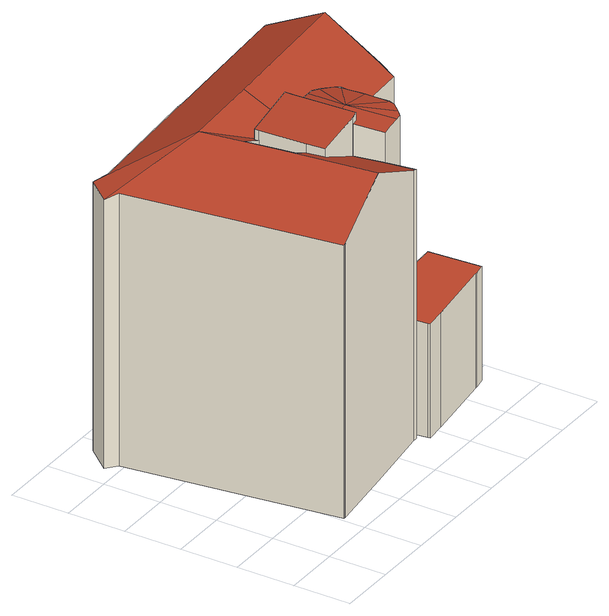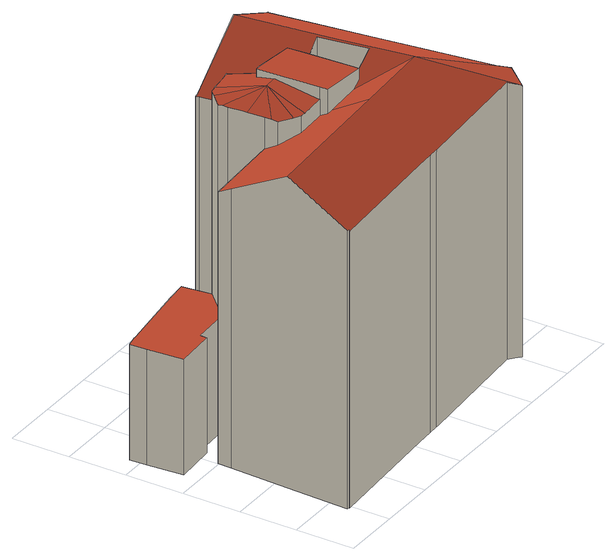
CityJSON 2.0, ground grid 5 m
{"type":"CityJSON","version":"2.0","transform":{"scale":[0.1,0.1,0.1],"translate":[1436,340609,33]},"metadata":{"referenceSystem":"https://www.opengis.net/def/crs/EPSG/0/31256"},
"CityObjects":{
"building1":{"type":"Building","children":["building1-1","building1-2","building1-3","building1-4"]},
"building1-1":{"type":"BuildingPart","attributes":{"Blattnummer":"102081","HoeheDach":"62","HoeheGrund":"36","NiedrigsteTraufeDesGebaeudes":"61","roofType":"PULTDACH","measuredHeight":26.13},"parents":["building1"],"geometry":[{"type":"Solid","lod":"2","boundaries":[[[[0,1,2,3,4,5,6,7]],[[8,9,10,11,12,13,14,15]],[[6,5,8,15]],[[5,4,9,8]],[[4,3,10,9]],[[3,2,11,10]],[[2,1,12,11]],[[1,0,13,12]],[[0,7,14,13]],[[7,6,15,14]]]],"semantics":{"surfaces":[{"type":"RoofSurface","Dachneigung":"82.55","Dachorientierung":"266.71","Flaeche":"29.47"},{"type":"GroundSurface"},{"type":"WallSurface"}],"values":[[0,1,2,2,2,2,2,2,2,2]]}}]},
"building1-2":{"type":"BuildingPart","attributes":{"Blattnummer":"102081","HoeheDach":"61","HoeheGrund":"35","NiedrigsteTraufeDesGebaeudes":"61","roofType":"Sonstiges","measuredHeight":26.54},"parents":["building1"],"geometry":[{"type":"Solid","lod":"2","boundaries":[[[[16,17,18,19]],[[20,21,22,23]],[[24,25,26,27,28,29,30,31,23,22,32,33,34,35,36,37,38,39,40,41,42,43,44,45,46,47]],[[29,28,27,26,48,49,50,51,52,30]],[[17,53,54,36,35,34,33,18]],[[55,56,57,44,43,42,41,40,58,59]],[[25,24,47,46,60,61,62,63,48,26]],[[60,46,45,44,57,64]],[[40,39,38,65,66,58]],[[65,38,37,36,54,67]],[[30,52,68,20,23,31]],[[22,21,19,18,33,32]],[[49,48,63,62,16,50]],[[61,60,64,69,16,62]],[[64,57,56,55,16,69]],[[59,58,66,70,16,55]],[[66,65,67,71,16,70]],[[67,54,53,17,16,71]],[[52,51,50,16,19,21,20,68]]]],"semantics":{"surfaces":[{"type":"RoofSurface","Dachneigung":"80.13","Dachorientierung":"356.68","Flaeche":"6.91"},{"type":"WallSurface"},{"type":"GroundSurface"},{"type":"RoofSurface","Dachneigung":"80.29","Dachorientierung":"149.05","Flaeche":"2.29"},{"type":"RoofSurface","Dachneigung":"78.74","Dachorientierung":"113.8","Flaeche":"3.16"},{"type":"RoofSurface","Dachneigung":"77.54","Dachorientierung":"94.52","Flaeche":"3.29"},{"type":"RoofSurface","Dachneigung":"77.54","Dachorientierung":"78.9","Flaeche":"3.29"},{"type":"RoofSurface","Dachneigung":"78.75","Dachorientierung":"59.61","Flaeche":"3.32"},{"type":"RoofSurface","Dachneigung":"80.3","Dachorientierung":"24.33","Flaeche":"2.37"},{"type":"RoofSurface","Dachneigung":"80.13","Dachorientierung":"176.67","Flaeche":"7.71"}],"values":[[0,1,2,1,1,1,1,1,1,1,1,1,3,4,5,6,7,8,9]]}}]},
"building1-3":{"type":"BuildingPart","attributes":{"Blattnummer":"102081","HoeheDach":"43","HoeheGrund":"33","NiedrigsteTraufeDesGebaeudes":"43","roofType":"FLACHDACH","measuredHeight":10},"parents":["building1"],"geometry":[{"type":"Solid","lod":"2","boundaries":[[[[72,73,74,75,76,77,78,79,80,81,82,83,84]],[[85,86,87,88,89,90,91,92,93,94,95,96,97]],[[95,72,84,96]],[[94,73,72,95]],[[93,74,73,94]],[[92,75,74,93]],[[91,76,75,92]],[[90,77,76,91]],[[89,78,77,90]],[[88,79,78,89]],[[87,80,79,88]],[[86,81,80,87]],[[85,82,81,86]],[[97,83,82,85]],[[96,84,83,97]]]],"semantics":{"surfaces":[{"type":"GroundSurface"},{"type":"RoofSurface","Dachneigung":"90.0","Dachorientierung":"-1.0","Flaeche":"40.8"},{"type":"WallSurface"}],"values":[[0,1,2,2,2,2,2,2,2,2,2,2,2,2,2]]}}]},
"building1-4":{"type":"BuildingPart","attributes":{"Blattnummer":"102081","HoeheDach":"61","HoeheGrund":"34","NiedrigsteTraufeDesGebaeudes":"58","roofType":"SATTELDACH","measuredHeight":27.03},"parents":["building1"],"geometry":[{"type":"Solid","lod":"2","boundaries":[[[[98,99,100,101]],[[102,103,98,104]],[[105,106,107,108,109,110,111,112,103,102]],[[101,100,113,114]],[[115,116,117,118]],[[116,119,120,117]],[[121,122,123,124]],[[122,125,126,123]],[[127,128,129,130]],[[128,131,132,129]],[[131,133,134,132]],[[133,135,136,134]],[[135,137,138,136]],[[137,139,140,138]],[[139,141,142,140]],[[143,144,145,146]],[[147,148,149,150]],[[148,151,152,149]],[[111,110,153,154]],[[110,109,155,153]],[[109,108,156,155]],[[108,107,157,156]],[[107,106,158,157]],[[106,105,159,158]],[[154,153,155,156,157,158,159,160,161,124,123,126,162,130,129,132,134,136,138,140,142,163,118,117,120,164,165,114,113,166,167,168,146,145,169,150,149,152,170]],[[161,160,159,105,102,104,121,124]],[[154,170,152,151,112,111]],[[171,147,150,169,145,144]],[[127,130,162,126,125,172]],[[163,142,141,173,115,118]],[[174,143,146,168,167,175]],[[120,119,176,177,165,164]],[[165,177,101,114]],[[175,167,166,113,100,99]],[[173,141,139,137,135,133,131,128,127,172,125,122,121,104,98,178]],[[103,112,151,148,147,171,144,143,174,175,99,98]],[[176,119,116,115,173,178,98,101,177]]]],"semantics":{"surfaces":[{"type":"RoofSurface","Dachneigung":"66.98","Dachorientierung":"309.89","Flaeche":"12.39"},{"type":"RoofSurface","Dachneigung":"61.21","Dachorientierung":"176.29","Flaeche":"18.99"},{"type":"RoofSurface","Dachneigung":"61.26","Dachorientierung":"176.55","Flaeche":"76.86"},{"type":"WallSurface"},{"type":"GroundSurface"},{"type":"RoofSurface","Dachneigung":"63.29","Dachorientierung":"82.4","Flaeche":"51.5"},{"type":"RoofSurface","Dachneigung":"61.24","Dachorientierung":"356.35","Flaeche":"139.35"},{"type":"RoofSurface","Dachneigung":"63.29","Dachorientierung":"262.4","Flaeche":"114.6"}],"values":[[0,1,2,3,3,3,3,3,3,3,3,3,3,3,3,3,3,3,3,3,3,3,3,3,4,3,3,3,3,3,3,3,3,3,5,6,7]]}}]}
},
"vertices":[
[107,87,281],[108,71,281],[150,73,287],[156,74,288],[153,128,288],[153,135,288],[105,132,281],[105,128,281],[153,135,26],[153,128,26],[156,74,26],[150,73,26],[108,71,26],[107,87,26],[105,128,26],[105,132,26],
[167,90,284],[176,129,277],[153,128,277],[155,89,284],[150,73,281],[156,74,281],[156,74,19],[150,73,19],[190,58,19],[188,56,19],[185,53,19],[183,53,19],[180,52,19],[168,51,19],[158,49,19],[158,50,19],[155,89,19],[153,128,19],[176,129,19],[177,129,19],[181,129,19],[187,125,19],[196,118,19],[197,113,19],[197,107,19],[198,95,19],[198,92,19],[198,88,19],[199,76,19],[199,71,19],[199,67,19],[191,59,19],[185,53,277],[183,53,277],[180,52,277],[168,51,277],[158,49,277],[177,129,277],[181,129,277],[198,92,277],[198,88,277],[199,76,277],[197,107,277],[198,95,277],[199,67,276],[191,59,277],[190,58,277],[188,56,277],[199,71,277],[196,118,276],[197,113,277],[187,125,277],[158,50,277],[197,72,277],[195,111,277],[186,125,277],
[199,67,1],[199,76,1],[241,78,1],[241,84,1],[277,86,1],[279,55,1],[280,40,1],[270,38,1],[268,38,1],[206,30,1],[188,28,1],[188,30,1],[185,53,1],[188,28,101],[206,30,101],[268,38,101],[270,38,101],[280,40,101],[279,55,101],[277,86,101],[241,84,101],[241,78,101],[199,76,101],[199,67,101],[185,53,101],[188,30,101],
[74,162,285],[19,220,251],[18,221,250],[0,200,250],[148,134,267],[144,166,285],[114,132,267],[153,135,267],[153,128,263],[181,129,263],[196,118,257],[197,107,250],[269,111,250],[270,123,257],[272,174,285],[18,221,15],[0,200,15],[36,8,255],[35,8,255],[35,8,15],[36,8,15],[34,8,254],[34,8,15],[105,132,272],[105,128,272],[105,128,15],[105,132,15],[81,126,284],[81,126,15],[87,84,284],[107,87,273],[107,87,15],[87,84,15],[108,71,274],[108,71,15],[150,73,253],[150,73,15],[158,49,251],[158,49,15],[161,27,251],[161,27,15],[162,24,251],[162,24,15],[158,24,252],[158,24,15],[138,221,255],[147,221,255],[147,221,15],[138,221,15],[272,229,255],[272,228,256],[272,228,15],[272,229,15],[274,228,256],[274,228,15],[269,111,15],[270,123,15],[197,107,15],[196,118,15],[181,129,15],[153,128,15],[153,135,15],[148,134,15],[114,132,15],[85,100,15],[94,15,15],[22,96,15],[9,192,15],[19,220,15],[27,213,15],[136,221,15],[162,222,15],[272,174,15],[162,222,255],[85,100,284],[94,15,285],[136,221,255],[27,213,255],[22,96,254],[9,192,254],[83,99,285]
]}
